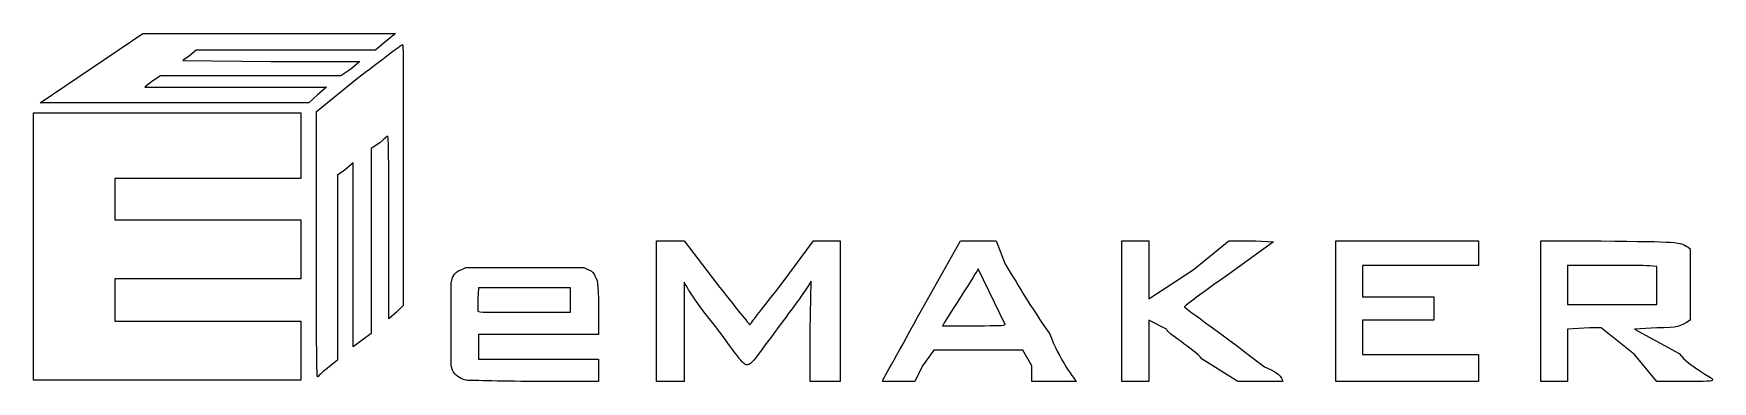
# Model space of a CAD drawing. Header units: millimetres. Extents: x 14 to 439, y 27 to 116.
import ezdxf

# ---------------------------------------------------------------- set-up
doc = ezdxf.new("R2010")
doc.units = ezdxf.units.MM
doc.layers.get('0').update_dxf_attribs({"linetype": 'CONTINUOUS'})

msp = doc.modelspace()

# ---------------------------------------------------------------- linework, layer by layer
for points in [[(28.83, 106.76), (41.81, 115.51), (73.7, 115.51), (105.85, 115.51), (103.03, 113.25), (100.77, 111.27), (78.22, 111.27), (55.36, 111.27), (53.66, 109.86), (51.97, 108.73), (74.27, 108.45), (96.82, 108.45), (94.56, 106.48), (92.02, 104.78), (69.19, 104.78), (46.33, 104.78), (44.07, 103.37), (42.38, 101.96), (65.52, 101.96), (88.35, 101.96), (86.12, 99.98), (83.86, 98.01), (49.71, 98.01), (15.85, 98.01), (28.83, 106.76), (28.83, 106.76)], [(85.84, 62.17), (85.84, 95.75), (96.25, 104.22)], [(14.15, 61.6), (14.15, 95.47), (48.02, 95.47), (81.89, 95.47), (81.89, 87), (81.89, 78.82), (58.46, 78.82), (34.76, 78.82), (34.76, 73.46), (34.76, 68.38), (58.46, 68.38), (81.89, 68.38), (81.89, 60.76), (81.89, 53.42), (58.46, 53.42), (34.76, 53.42), (34.76, 47.75), (34.76, 42.67), (58.46, 42.67), (81.89, 42.67), (81.89, 35.33), (81.89, 27.71), (48.02, 27.71), (14.15, 27.71), (14.15, 61.6), (14.15, 61.6)], [(101.9, 87.85), (99.64, 86.44), (99.64, 63.01), (99.64, 39.56), (97.38, 37.87), (95.12, 36.17), (95.12, 59.63), (95.12, 82.77), (93.15, 81.08), (91.17, 79.66), (91.17, 56.24), (91.17, 32.79), (88.63, 30.81)], [(107.82, 79.95), (107.82, 46.62), (106.13, 44.92), (104.15, 43.23), (104.15, 66.68)], [(85.84, 62.17), (85.84, 62.17)], [(171.92, 45.21), (171.92, 63.01), (175.58, 63.01), (178.97, 63.01), (187.16, 52.29)], [(203.81, 52.29), (211.71, 63.01), (215.1, 63.01), (218.48, 63.01), (218.48, 45.21), (218.48, 27.43), (214.81, 27.43), (210.86, 27.43), (210.86, 40.13), (211.14, 52.85), (210.3, 51.44)], [(239.08, 45.49), (248.96, 63.01), (253.48, 63.01), (257.99, 63.01), (260.25, 57.09)], [(289.88, 45.21), (289.88, 63.01), (292.14, 63.01), (296.66, 63.01), (296.66, 55.68), (296.66, 48.31), (307.95, 55.68), (316.98, 63.01), (323.75, 63.01), (328.27, 62.73), (316.98, 54.55)], [(344.07, 45.21), (344.07, 63.01), (362.13, 63.01), (380.2, 63.01), (380.2, 59.91), (380.2, 56.8), (366.65, 56.8), (350.84, 56.8), (350.84, 52.85), (350.84, 48.87), (359.88, 48.87), (368.91, 48.87), (368.91, 45.77), (368.91, 42.95), (359.88, 42.95), (350.84, 42.95), (350.84, 38.43), (350.84, 34.2), (366.65, 34.2), (380.2, 34.2), (380.2, 30.81), (380.2, 27.43), (362.13, 27.43), (344.07, 27.43), (344.07, 45.21), (344.07, 45.21)], [(396, 45.49), (396, 63.01), (411.24, 63.01)], [(122.5, 55.68), (123.63, 56.24), (138.64, 56.24), (153.57, 56.24), (154.7, 55.68)], [(260.25, 41.82), (253.48, 55.96)], [(414.06, 56.8), (402.77, 56.8), (402.77, 52.01), (402.77, 46.9), (414.06, 46.9), (425.35, 46.9), (425.35, 47.75), (425.35, 47.75)], [(120.24, 30.25), (119.96, 31.38), (119.96, 42.1), (119.96, 52.29), (120.24, 53.7)], [(150.18, 48.03), (150.18, 51.16), (138.42, 51.16), (126.9, 51.16), (126.68, 48.31)], [(138.42, 44.92), (150.18, 44.92), (150.18, 48.03), (150.18, 48.03)], [(157.24, 46.05), (157.24, 39.28), (142.06, 39.28), (126.9, 39.28), (126.9, 36.17), (126.9, 33.07), (142.06, 33.07), (157.24, 33.07), (157.24, 30.25), (157.24, 27.43), (140.93, 27.43)], [(178.97, 39.84), (178.97, 27.43), (175.58, 27.43), (171.92, 27.43), (171.92, 45.21), (171.92, 45.21)], [(301.17, 40.69), (296.66, 42.95), (296.66, 35.33), (296.66, 27.43), (292.14, 27.43), (289.88, 27.43), (289.88, 45.21), (289.88, 45.21)], [(433.82, 27.43), (425.35, 27.43), (419.71, 34.2), (411.24, 40.97), (408.42, 40.97), (402.77, 40.69), (402.77, 34.2), (402.77, 27.43), (399.95, 27.43), (396, 27.43), (396, 45.49), (396, 45.49)], [(260.25, 41.82), (260.25, 41.82)], [(425.35, 40.97), (419.71, 40.69), (431, 34.48)], [(273.8, 27.43), (267.02, 27.43), (267.02, 31.38), (264.77, 35.33), (253.48, 35.33), (242.19, 35.33), (239.37, 31.38), (237.39, 27.43), (233.16, 27.43)], [(326.01, 27.43), (319.24, 27.43), (310.2, 33.07)], [(123.63, 27.71), (123.63, 27.71)], [(229.21, 27.43), (229.21, 27.43)]]:
    msp.add_lwpolyline(points)
for points in [[(96.25, 104.22), (102.18, 108.73), (107.26, 112.68), (107.54, 112.68)], [(107.54, 112.68), (107.82, 112.97), (107.82, 112.12), (107.82, 79.95)], [(103.87, 89.54), (103.87, 89.54), (103.03, 88.98), (101.9, 87.85)], [(104.15, 66.68), (104.15, 79.1), (104.15, 89.54), (103.87, 89.54)], [(86.12, 28.55), (85.84, 28.55), (85.84, 35.33), (85.84, 62.17)], [(411.24, 63.01), (431, 62.73), (431, 63.01), (433.82, 61.04)], [(433.82, 61.04), (433.82, 59.63), (433.82, 58.78), (433.82, 51.16)], [(120.24, 53.7), (121.09, 55.11), (121.37, 55.39), (122.5, 55.68)], [(154.7, 55.68), (155.83, 55.39), (156.11, 54.83), (156.39, 53.98)], [(253.48, 55.96), (253.48, 55.68), (244.45, 41.82), (244.45, 41.54)], [(260.25, 57.09), (262.51, 53.7), (267.02, 45.77), (271.54, 39.56)], [(425.35, 56.52), (422.53, 56.8), (422.53, 56.8), (414.06, 56.8)], [(425.35, 51.44), (425.35, 55.11), (425.35, 55.68), (425.35, 56.52)], [(156.39, 53.98), (156.96, 53.14), (157.24, 52.85), (157.24, 46.05)], [(179.82, 51.16), (179.25, 52.01), (178.97, 52.29), (178.97, 52.57)], [(178.97, 52.57), (178.97, 52.57), (178.97, 46.9), (178.97, 39.84)], [(187.44, 40.69), (183.49, 45.49), (180.1, 50.29), (179.82, 51.16)], [(187.16, 52.29), (191.67, 46.62), (195.62, 41.54), (195.62, 41.82)], [(195.62, 41.82), (195.62, 41.82), (199.29, 46.62), (203.81, 52.29)], [(210.3, 51.44), (209.73, 50.57), (206.35, 45.77), (202.68, 40.97)], [(316.98, 54.55), (310.2, 50), (305.69, 46.33), (305.69, 46.33)], [(425.35, 47.75), (425.35, 48.31), (425.35, 48.31), (425.35, 51.44)], [(433.82, 51.16), (433.82, 44.36), (433.82, 44.36), (433.82, 42.95)], [(126.68, 48.31), (126.68, 46.62), (126.68, 45.49), (126.68, 45.21)], [(126.68, 45.21), (126.9, 44.92), (129.16, 44.92), (138.42, 44.92)], [(229.21, 27.43), (229.21, 27.71), (233.72, 35.61), (239.08, 45.49)], [(305.69, 46.33), (305.69, 46.05), (316.98, 38.15), (326.01, 31.09)], [(433.82, 42.95), (431, 41.25), (431, 40.97), (425.35, 40.97)], [(194.78, 31.66), (194.21, 31.66), (193.93, 31.66), (187.44, 40.69)], [(202.68, 40.97), (195.9, 31.66), (195.9, 31.66), (194.78, 31.66)], [(244.45, 41.54), (244.45, 41.54), (248.96, 41.54), (253.48, 41.54)], [(253.48, 41.54), (257.99, 41.54), (260.25, 41.54), (260.25, 41.82)], [(271.54, 39.56), (273.8, 33.07), (278.31, 27.43), (278.31, 27.43)], [(310.2, 33.07), (307.95, 35.89), (301.17, 39.56), (301.17, 40.69)], [(431, 34.48), (433.82, 31.09), (439.46, 28.27), (439.46, 27.99)], [(88.63, 30.81), (87.22, 29.68), (86.12, 28.55), (86.12, 28.55)], [(123.63, 27.71), (121.93, 28.27), (121.09, 28.84), (120.24, 30.25)], [(326.01, 31.09), (330.52, 29.4), (330.52, 27.71), (330.52, 27.43)], [(140.93, 27.43), (131.87, 27.43), (124.19, 27.71), (123.63, 27.71)], [(233.16, 27.43), (230.9, 27.43), (229.21, 27.43), (229.21, 27.43)], [(278.31, 27.43), (278.31, 27.43), (276.06, 27.43), (273.8, 27.43)], [(330.52, 27.43), (330.52, 27.43), (328.27, 27.43), (326.01, 27.43)], [(439.46, 27.99), (439.46, 27.43), (439.46, 27.43), (433.82, 27.43)]]:
    msp.add_open_spline(points, degree=3)

doc.saveas('drawing.dxf')
